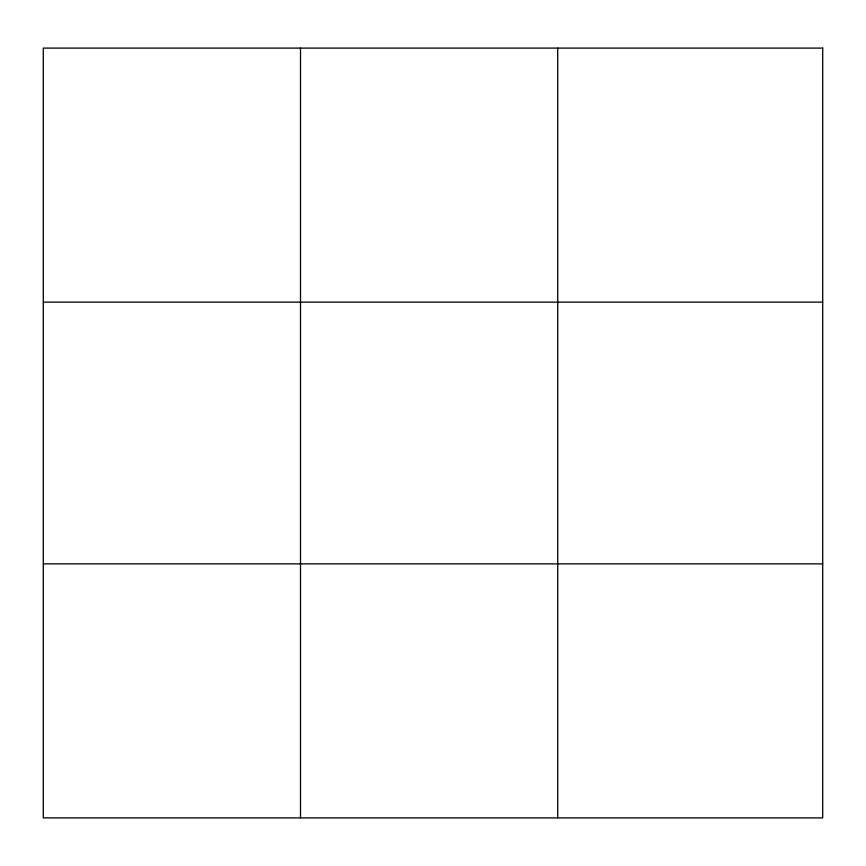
<?xml version="1.0" encoding="UTF-8"?>
<svg xmlns="http://www.w3.org/2000/svg" width="866" height="866" viewBox="0 0 866 866"><rect width="100%" height="100%" fill="white"/><g stroke="black" fill="none" stroke-linecap="round" stroke-linejoin="round"><path stroke-width="1.3" d="M300.502 817.894L300.502 48.106M557.704 817.894L557.704 48.106M43.3 302.137L822.7 302.137M43.3 563.863L822.7 563.863M822.7 48.106L43.3 48.106L43.3 817.894L822.7 817.894L822.7 48.106"/></g></svg>
